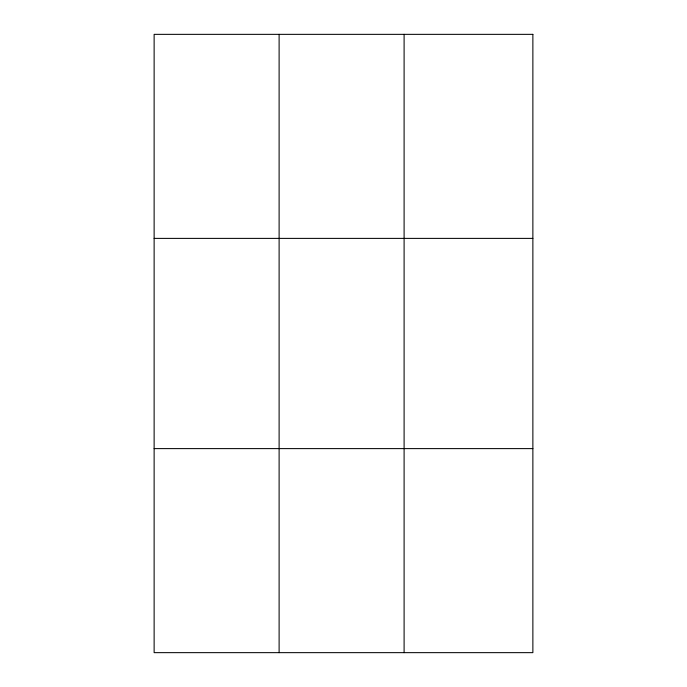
<?xml version="1.0" encoding="UTF-8"?>
<svg xmlns="http://www.w3.org/2000/svg" width="687" height="687" viewBox="0 0 687 687"><rect width="100%" height="100%" fill="white"/><g stroke="black" fill="none" stroke-linecap="round" stroke-linejoin="round"><path stroke-width="1.03" d="M279.111 652.65L279.111 34.35M404.102 652.65L404.102 34.35M154.128 238.389L532.872 238.389M154.128 448.611L532.872 448.611M532.872 34.35L532.872 652.65L154.128 652.65L154.128 34.35L532.872 34.35"/></g></svg>
